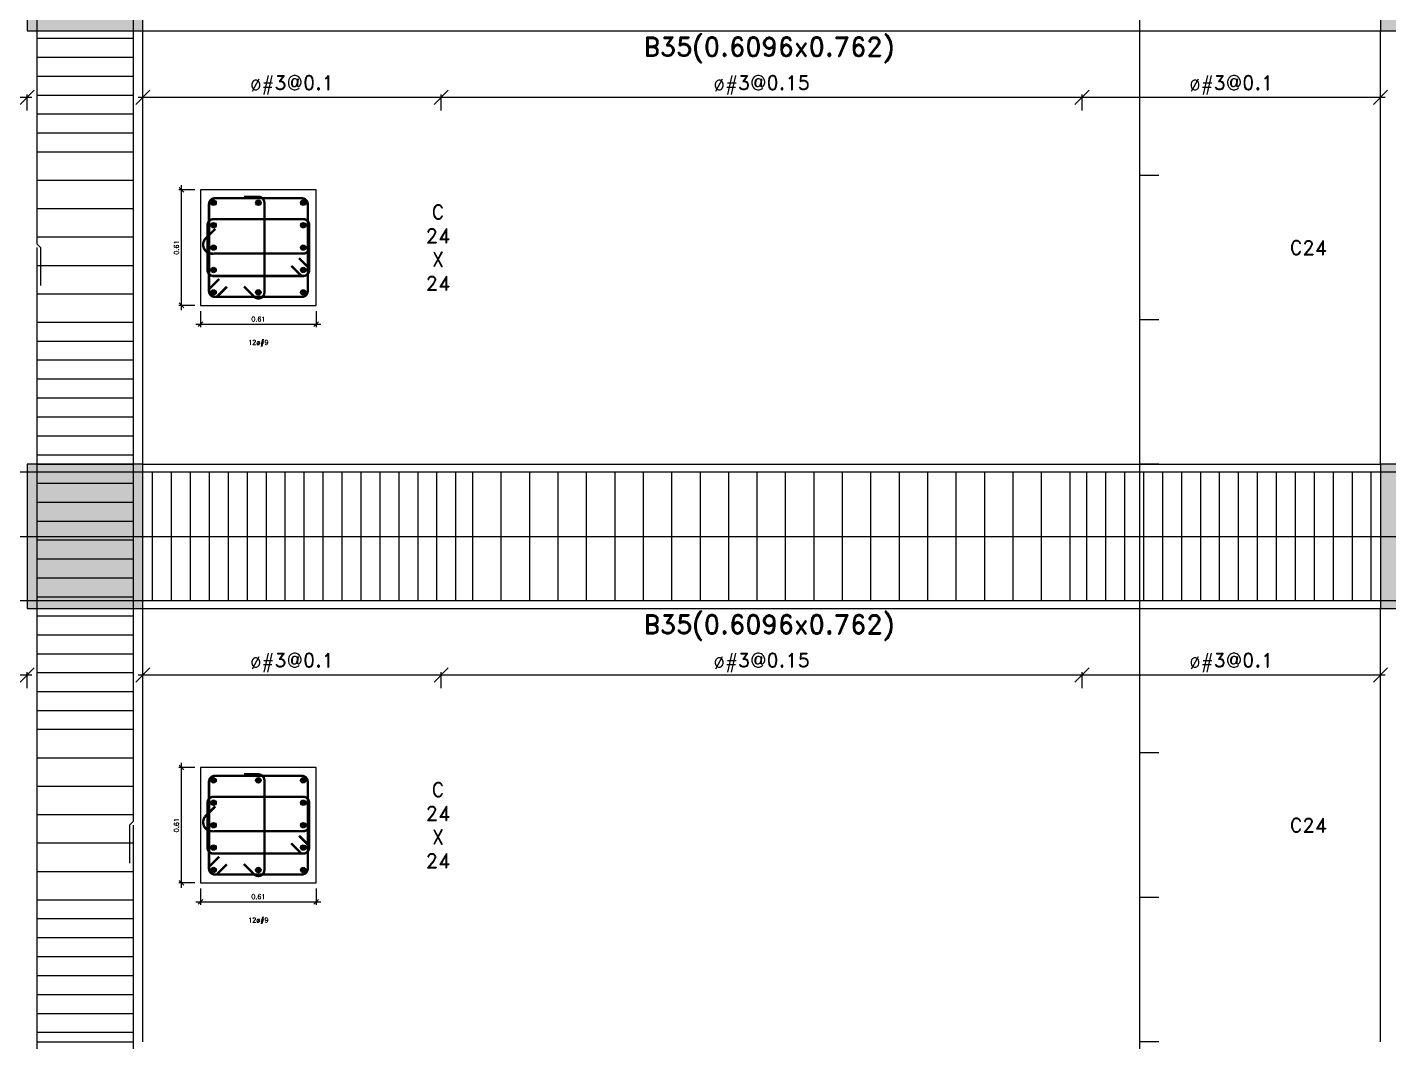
# Model space of a CAD drawing. Header units: inches. Extents: x 2674 to 28325, y -8016 to 21827.
# Drawn here: x 10751.5 to 11110.5, y -1369.4 to -1101.7 of the extents above; entities that cross this region are included whole.
import ezdxf

# ---------------------------------------------------------------- set-up
doc = ezdxf.new("R2010")
doc.units = ezdxf.units.IN
doc.header["$MEASUREMENT"] = 0
for name, color, linetype in [('Beam', 3, 'Continuous'), ('Beam elevation contour', 7, 'Continuous'), ('Beam rebar bot', 2, 'Continuous'), ('Beam rebar top', 2, 'Continuous'), ('Beam tie corner', 6, 'Continuous'), ('Beam tie mid', 4, 'Continuous'), ('Column elevation contorno', 7, 'Continuous'), ('Columns', 5, 'Continuous'), ('Dimensions', 7, 'Continuous'), ('Porticos', 7, 'Continuous'), ('Rebar long', 5, 'Continuous'), ('Rebar tie', 4, 'Continuous'), ('Texts', 7, 'Continuous')]:
    doc.layers.add(name, color=color, linetype=linetype)
doc.layers.add('Beam torsion rebar', color=7, linetype='Continuous', true_color=0xaf0000)
doc.styles.add('Letra', font='romand.shx')
doc.dimstyles.new('Dimension', dxfattribs={"dimscale": 0.083333, "dimtxt": 0.025, "dimasz": 0.025, "dimexe": 0.015, "dimexo": 0.03, "dimgap": 0.015, "dimtad": 1, "dimdec": 1, "dimzin": 0, "dimdsep": 46, "dimlunit": 4, "dimtxsty": 'Letra', "dimblk": 'OBLIQUE', "dimcen": 0.015, "dimdle": 0.025, "dimclrd": 256, "dimclre": 1, "dimclrt": 4, "dimadec": 0, "dimazin": 0, "dimtfac": 1, "dimtdec": 1, "dimtofl": 0, "dimtmove": 0, "dimatfit": 3, "dimfxl": 1, "dimtolj": 1, "dimtzin": 0, "dimarcsym": 0})

# ---------------------------------------------------------------- blocks, each defined once
blk = doc.blocks.new('_Oblique')
at = {"color": 0, "linetype": 'ByBlock', "lineweight": -2}
blk.add_line((-0.5, -0.5), (0.5, 0.5), dxfattribs=at)
blk = doc.blocks.new('*D635')
at = {"layer": 'Defpoints', "color": 0, "transparency": 16777216}
for p in [(11044.87, -1178.91), (11049.87, -1178.91), (11049.87, -1217.01)]:
    blk.add_point(p, dxfattribs=at)
at = {"layer": 'Dimensions', "color": 1, "linetype": 'ByBlock', "lineweight": -2, "transparency": 16777216}
for p, q in [((11049.87, -1178.91), (11044.87, -1178.91)), ((11049.87, -1217.01), (11044.87, -1217.01))]:
    blk.add_line(p, q, dxfattribs=at)
at = {"layer": 'Dimensions', "linetype": 'ByBlock', "lineweight": -2, "transparency": 16777216}
blk.add_line((11044.87, -1217.02), (11044.87, -1178.91), dxfattribs=at)
at = {"layer": 'Dimensions', "lineweight": -2, "transparency": 16777216, "xscale": 0.006249999999999999, "yscale": 0.006249999999999999, "zscale": 0.006249999999999999}
for p, rotation in [((11044.87, -1178.91), 90), ((11044.87, -1217.01), 270)]:
    blk.add_blockref('_Oblique', p, dxfattribs=dict(at, rotation=rotation))
at = {"layer": 'Dimensions', "color": 4, "transparency": 16777216, "insert": (11044.86, -1197.96), "char_height": 0.00625, "attachment_point": 5, "rotation": 90, "style": 'Letra'}
blk.add_mtext('\\A1;ø#3@0.1', dxfattribs=at)
blk = doc.blocks.new('*D636')
at = {"layer": 'Defpoints', "color": 0, "transparency": 16777216}
for p in [(11044.87, -1064.61), (11049.87, -1064.61), (11049.87, -1140.81)]:
    blk.add_point(p, dxfattribs=at)
at = {"layer": 'Dimensions', "color": 1, "linetype": 'ByBlock', "lineweight": -2, "transparency": 16777216}
for p, q in [((11049.87, -1064.61), (11044.87, -1064.61)), ((11049.87, -1140.81), (11044.87, -1140.81))]:
    blk.add_line(p, q, dxfattribs=at)
at = {"layer": 'Dimensions', "linetype": 'ByBlock', "lineweight": -2, "transparency": 16777216}
blk.add_line((11044.87, -1140.82), (11044.87, -1064.61), dxfattribs=at)
at = {"layer": 'Dimensions', "lineweight": -2, "transparency": 16777216, "xscale": 0.006249999999999999, "yscale": 0.006249999999999999, "zscale": 0.006249999999999999}
for p, rotation in [((11044.87, -1064.61), 90), ((11044.87, -1140.81), 270)]:
    blk.add_blockref('_Oblique', p, dxfattribs=dict(at, rotation=rotation))
at = {"layer": 'Dimensions', "color": 4, "transparency": 16777216, "insert": (11044.86, -1102.71), "char_height": 0.00625, "attachment_point": 5, "rotation": 90, "style": 'Letra'}
blk.add_mtext('\\A1;ø#3@0.1', dxfattribs=at)
blk = doc.blocks.new('*D637')
at = {"layer": 'Defpoints', "color": 0, "transparency": 16777216}
for p in [(11044.87, -1140.81), (11049.87, -1140.81), (11049.87, -1178.91)]:
    blk.add_point(p, dxfattribs=at)
at = {"layer": 'Dimensions', "color": 1, "linetype": 'ByBlock', "lineweight": -2, "transparency": 16777216}
for p, q in [((11049.87, -1140.81), (11044.87, -1140.81)), ((11049.87, -1178.91), (11044.87, -1178.91))]:
    blk.add_line(p, q, dxfattribs=at)
at = {"layer": 'Dimensions', "linetype": 'ByBlock', "lineweight": -2, "transparency": 16777216}
blk.add_line((11044.87, -1178.92), (11044.87, -1140.81), dxfattribs=at)
at = {"layer": 'Dimensions', "lineweight": -2, "transparency": 16777216, "xscale": 0.006249999999999999, "yscale": 0.006249999999999999, "zscale": 0.006249999999999999}
for p, rotation in [((11044.87, -1140.81), 90), ((11044.87, -1178.91), 270)]:
    blk.add_blockref('_Oblique', p, dxfattribs=dict(at, rotation=rotation))
at = {"layer": 'Dimensions', "color": 4, "transparency": 16777216, "insert": (11044.86, -1159.86), "char_height": 0.00625, "attachment_point": 5, "rotation": 90, "style": 'Letra'}
blk.add_mtext('\\A1;ø#3@0.15', dxfattribs=at)
blk = doc.blocks.new('*D638')
at = {"layer": 'Defpoints', "color": 0, "transparency": 16777216}
for p in [(11044.87, -1331.31), (11049.87, -1331.31), (11049.87, -1369.41)]:
    blk.add_point(p, dxfattribs=at)
at = {"layer": 'Dimensions', "color": 1, "linetype": 'ByBlock', "lineweight": -2, "transparency": 16777216}
for p, q in [((11049.87, -1331.31), (11044.87, -1331.31)), ((11049.87, -1369.41), (11044.87, -1369.41))]:
    blk.add_line(p, q, dxfattribs=at)
at = {"layer": 'Dimensions', "linetype": 'ByBlock', "lineweight": -2, "transparency": 16777216}
blk.add_line((11044.87, -1369.42), (11044.87, -1331.31), dxfattribs=at)
at = {"layer": 'Dimensions', "lineweight": -2, "transparency": 16777216, "xscale": 0.006249999999999999, "yscale": 0.006249999999999999, "zscale": 0.006249999999999999}
for p, rotation in [((11044.87, -1331.31), 90), ((11044.87, -1369.41), 270)]:
    blk.add_blockref('_Oblique', p, dxfattribs=dict(at, rotation=rotation))
at = {"layer": 'Dimensions', "color": 4, "transparency": 16777216, "insert": (11044.86, -1350.36), "char_height": 0.00625, "attachment_point": 5, "rotation": 90, "style": 'Letra'}
blk.add_mtext('\\A1;ø#3@0.1', dxfattribs=at)
blk = doc.blocks.new('*D639')
at = {"layer": 'Defpoints', "color": 0, "transparency": 16777216}
for p in [(11044.87, -1217.01), (11049.87, -1217.01), (11049.87, -1293.21)]:
    blk.add_point(p, dxfattribs=at)
at = {"layer": 'Dimensions', "color": 1, "linetype": 'ByBlock', "lineweight": -2, "transparency": 16777216}
for p, q in [((11049.87, -1217.01), (11044.87, -1217.01)), ((11049.87, -1293.21), (11044.87, -1293.21))]:
    blk.add_line(p, q, dxfattribs=at)
at = {"layer": 'Dimensions', "linetype": 'ByBlock', "lineweight": -2, "transparency": 16777216}
blk.add_line((11044.87, -1293.22), (11044.87, -1217.01), dxfattribs=at)
at = {"layer": 'Dimensions', "lineweight": -2, "transparency": 16777216, "xscale": 0.006249999999999999, "yscale": 0.006249999999999999, "zscale": 0.006249999999999999}
for p, rotation in [((11044.87, -1217.01), 90), ((11044.87, -1293.21), 270)]:
    blk.add_blockref('_Oblique', p, dxfattribs=dict(at, rotation=rotation))
at = {"layer": 'Dimensions', "color": 4, "transparency": 16777216, "insert": (11044.86, -1255.11), "char_height": 0.00625, "attachment_point": 5, "rotation": 90, "style": 'Letra'}
blk.add_mtext('\\A1;ø#3@0.1', dxfattribs=at)
blk = doc.blocks.new('*D640')
at = {"layer": 'Defpoints', "color": 0, "transparency": 16777216}
for p in [(11044.87, -1293.21), (11049.87, -1293.21), (11049.87, -1331.31)]:
    blk.add_point(p, dxfattribs=at)
at = {"layer": 'Dimensions', "color": 1, "linetype": 'ByBlock', "lineweight": -2, "transparency": 16777216}
for p, q in [((11049.87, -1293.21), (11044.87, -1293.21)), ((11049.87, -1331.31), (11044.87, -1331.31))]:
    blk.add_line(p, q, dxfattribs=at)
at = {"layer": 'Dimensions', "linetype": 'ByBlock', "lineweight": -2, "transparency": 16777216}
blk.add_line((11044.87, -1331.32), (11044.87, -1293.21), dxfattribs=at)
at = {"layer": 'Dimensions', "lineweight": -2, "transparency": 16777216, "xscale": 0.006249999999999999, "yscale": 0.006249999999999999, "zscale": 0.006249999999999999}
for p, rotation in [((11044.87, -1293.21), 90), ((11044.87, -1331.31), 270)]:
    blk.add_blockref('_Oblique', p, dxfattribs=dict(at, rotation=rotation))
at = {"layer": 'Dimensions', "color": 4, "transparency": 16777216, "insert": (11044.86, -1312.26), "char_height": 0.00625, "attachment_point": 5, "rotation": 90, "style": 'Letra'}
blk.add_mtext('\\A1;ø#3@0.15', dxfattribs=at)
blk = doc.blocks.new('*D642')
at = {"layer": 'Defpoints', "color": 0, "transparency": 16777216}
for p in [(11044.87, -1369.41), (11049.87, -1369.41), (11049.87, -1445.61)]:
    blk.add_point(p, dxfattribs=at)
at = {"layer": 'Dimensions', "color": 1, "linetype": 'ByBlock', "lineweight": -2, "transparency": 16777216}
for p, q in [((11049.87, -1369.41), (11044.87, -1369.41)), ((11049.87, -1445.61), (11044.87, -1445.61))]:
    blk.add_line(p, q, dxfattribs=at)
at = {"layer": 'Dimensions', "linetype": 'ByBlock', "lineweight": -2, "transparency": 16777216}
blk.add_line((11044.87, -1445.62), (11044.87, -1369.41), dxfattribs=at)
at = {"layer": 'Dimensions', "lineweight": -2, "transparency": 16777216, "xscale": 0.006249999999999999, "yscale": 0.006249999999999999, "zscale": 0.006249999999999999}
for p, rotation in [((11044.87, -1369.41), 90), ((11044.87, -1445.61), 270)]:
    blk.add_blockref('_Oblique', p, dxfattribs=dict(at, rotation=rotation))
at = {"layer": 'Dimensions', "color": 4, "transparency": 16777216, "insert": (11044.86, -1407.51), "char_height": 0.00625, "attachment_point": 5, "rotation": 90, "style": 'Letra'}
blk.add_mtext('\\A1;ø#3@0.1', dxfattribs=at)
blk = doc.blocks.new('*D28')
at = {"color": 1, "linetype": 'ByBlock', "lineweight": -2, "transparency": 16777216}
for p, q in [((-0.3348, 0.3048), (-0.4198, 0.3048)), ((-0.3348, -0.3048), (-0.4198, -0.3048))]:
    blk.add_line(p, q, dxfattribs=at)
at = {"linetype": 'ByBlock', "lineweight": -2, "transparency": 16777216}
blk.add_line((-0.4048, -0.3298), (-0.4048, 0.3298), dxfattribs=at)
at = {"layer": 'Defpoints', "transparency": 16777216}
for p in [(-0.4048, 0.3048), (-0.3048, 0.3048), (-0.3048, -0.3048)]:
    blk.add_point(p, dxfattribs=at)
at = {"lineweight": -2, "transparency": 16777216, "xscale": 0.025, "yscale": 0.025, "zscale": 0.025}
for p, rotation in [((-0.4048, 0.3048), 90), ((-0.4048, -0.3048), 270)]:
    blk.add_blockref('_Oblique', p, dxfattribs=dict(at, rotation=rotation))
at = {"color": 4, "transparency": 16777216, "insert": (-0.4198, 0), "char_height": 0.025, "attachment_point": 8, "rotation": 90, "style": 'Letra'}
blk.add_mtext('0.61', dxfattribs=at)
blk = doc.blocks.new('*D29')
at = {"color": 1, "linetype": 'ByBlock', "lineweight": -2, "transparency": 16777216}
for p, q in [((-0.3048, -0.3348), (-0.3048, -0.4198)), ((0.3048, -0.3348), (0.3048, -0.4198))]:
    blk.add_line(p, q, dxfattribs=at)
at = {"linetype": 'ByBlock', "lineweight": -2, "transparency": 16777216}
blk.add_line((-0.3298, -0.4048), (0.3298, -0.4048), dxfattribs=at)
at = {"layer": 'Defpoints', "transparency": 16777216}
for p in [(-0.3048, -0.3048), (0.3048, -0.3048), (0.3048, -0.4048)]:
    blk.add_point(p, dxfattribs=at)
at = {"lineweight": -2, "transparency": 16777216, "xscale": 0.025, "yscale": 0.025, "zscale": 0.025, "rotation": 180}
blk.add_blockref('_Oblique', (-0.3048, -0.4048), dxfattribs=at)
at = {"lineweight": -2, "transparency": 16777216, "xscale": 0.025, "yscale": 0.025, "zscale": 0.025}
blk.add_blockref('_Oblique', (0.3048, -0.4048), dxfattribs=at)
at = {"color": 4, "transparency": 16777216, "insert": (0, -0.3898), "char_height": 0.025, "attachment_point": 8, "style": 'Letra'}
blk.add_mtext('0.61', dxfattribs=at)
blk = doc.blocks.new('#9')
blk.add_hatch(color=256).paths.add_polyline_path([(0.0143, 0, 1), (-0.0143, 0, 1)])
at = {"color": 0}
blk.add_circle((0, 0), 0.0143, dxfattribs=at)
blk = doc.blocks.new('*D116')
at = {"linetype": 'ByBlock', "lineweight": -2, "transparency": 16777216}
blk.add_line((715.6367, 22.6624), (717.2606, 22.6624), dxfattribs=at)
at = {"color": 1, "linetype": 'ByBlock', "lineweight": -2, "transparency": 16777216}
for p, q in [((715.6617, 22.5924), (715.6617, 22.6774)), ((717.2356, 22.5924), (717.2356, 22.6774))]:
    blk.add_line(p, q, dxfattribs=at)
at = {"layer": 'Defpoints', "transparency": 16777216}
for p in [(717.2356, 22.6624), (715.6617, 22.5624), (717.2356, 22.5624)]:
    blk.add_point(p, dxfattribs=at)
at = {"lineweight": -2, "transparency": 16777216, "xscale": 0.075, "yscale": 0.075, "zscale": 0.075, "rotation": 180}
blk.add_blockref('_Oblique', (715.6617, 22.6624), dxfattribs=at)
at = {"lineweight": -2, "transparency": 16777216, "xscale": 0.075, "yscale": 0.075, "zscale": 0.075}
blk.add_blockref('_Oblique', (717.2356, 22.6624), dxfattribs=at)
at = {"color": 4, "transparency": 16777216, "insert": (716.44865, 22.6774), "char_height": 0.075, "attachment_point": 8, "style": 'Letra'}
blk.add_mtext('ø#3@0.1', dxfattribs=at)
blk = doc.blocks.new('FB 24 X 30')
blk.add_hatch(color=256).paths.add_polyline_path([(0.3048, 0.381), (-0.3048, 0.381), (-0.3048, -0.381), (0.3048, -0.381)])
at = {"color": 0}
blk.add_lwpolyline([(0.3048, 0.381), (-0.3048, 0.381), (-0.3048, -0.381), (0.3048, -0.381)], close=True, dxfattribs=at)
blk = doc.blocks.new('*D118')
at = {"linetype": 'ByBlock', "lineweight": -2, "transparency": 16777216}
blk.add_line((717.8202, 22.6624), (719.4442, 22.6624), dxfattribs=at)
at = {"color": 1, "linetype": 'ByBlock', "lineweight": -2, "transparency": 16777216}
for p, q in [((717.8452, 22.5924), (717.8452, 22.6774)), ((719.4192, 22.5924), (719.4192, 22.6774))]:
    blk.add_line(p, q, dxfattribs=at)
at = {"layer": 'Defpoints', "transparency": 16777216}
for p in [(719.4192, 22.6624), (717.8452, 22.5624), (719.4192, 22.5624)]:
    blk.add_point(p, dxfattribs=at)
at = {"lineweight": -2, "transparency": 16777216, "xscale": 0.075, "yscale": 0.075, "zscale": 0.075, "rotation": 180}
blk.add_blockref('_Oblique', (717.8452, 22.6624), dxfattribs=at)
at = {"lineweight": -2, "transparency": 16777216, "xscale": 0.075, "yscale": 0.075, "zscale": 0.075}
blk.add_blockref('_Oblique', (719.4192, 22.6624), dxfattribs=at)
at = {"color": 4, "transparency": 16777216, "insert": (718.6322, 22.6774), "char_height": 0.075, "attachment_point": 8, "style": 'Letra'}
blk.add_mtext('ø#3@0.1', dxfattribs=at)
blk = doc.blocks.new('*D119')
at = {"linetype": 'ByBlock', "lineweight": -2, "transparency": 16777216}
blk.add_line((722.7742, 22.6624), (724.3981, 22.6624), dxfattribs=at)
at = {"color": 1, "linetype": 'ByBlock', "lineweight": -2, "transparency": 16777216}
for p, q in [((722.7992, 22.5924), (722.7992, 22.6774)), ((724.3731, 22.5924), (724.3731, 22.6774))]:
    blk.add_line(p, q, dxfattribs=at)
at = {"layer": 'Defpoints', "transparency": 16777216}
for p in [(724.3731, 22.6624), (722.7992, 22.5624), (724.3731, 22.5624)]:
    blk.add_point(p, dxfattribs=at)
at = {"lineweight": -2, "transparency": 16777216, "xscale": 0.075, "yscale": 0.075, "zscale": 0.075, "rotation": 180}
blk.add_blockref('_Oblique', (722.7992, 22.6624), dxfattribs=at)
at = {"lineweight": -2, "transparency": 16777216, "xscale": 0.075, "yscale": 0.075, "zscale": 0.075}
blk.add_blockref('_Oblique', (724.3731, 22.6624), dxfattribs=at)
at = {"color": 4, "transparency": 16777216, "insert": (723.58615, 22.6774), "char_height": 0.075, "attachment_point": 8, "style": 'Letra'}
blk.add_mtext('ø#3@0.1', dxfattribs=at)
blk = doc.blocks.new('*D120')
at = {"linetype": 'ByBlock', "lineweight": -2, "transparency": 16777216}
blk.add_line((719.3942, 22.6624), (722.8242, 22.6624), dxfattribs=at)
at = {"color": 1, "linetype": 'ByBlock', "lineweight": -2, "transparency": 16777216}
for p, q in [((719.4192, 22.5924), (719.4192, 22.6774)), ((722.7992, 22.5924), (722.7992, 22.6774))]:
    blk.add_line(p, q, dxfattribs=at)
at = {"layer": 'Defpoints', "transparency": 16777216}
for p in [(722.7992, 22.6624), (719.4192, 22.5624), (722.7992, 22.5624)]:
    blk.add_point(p, dxfattribs=at)
at = {"lineweight": -2, "transparency": 16777216, "xscale": 0.075, "yscale": 0.075, "zscale": 0.075, "rotation": 180}
blk.add_blockref('_Oblique', (719.4192, 22.6624), dxfattribs=at)
at = {"lineweight": -2, "transparency": 16777216, "xscale": 0.075, "yscale": 0.075, "zscale": 0.075}
blk.add_blockref('_Oblique', (722.7992, 22.6624), dxfattribs=at)
at = {"color": 4, "transparency": 16777216, "insert": (721.1092, 22.6774), "char_height": 0.075, "attachment_point": 8, "style": 'Letra'}
blk.add_mtext('ø#3@0.15', dxfattribs=at)
blk = doc.blocks.new('FB 30 X 30')
blk.add_hatch(color=256).paths.add_polyline_path([(0.381, 0.381), (-0.381, 0.381), (-0.381, -0.381), (0.381, -0.381)])
at = {"color": 0}
blk.add_lwpolyline([(0.381, 0.381), (-0.381, 0.381), (-0.381, -0.381), (0.381, -0.381)], close=True, dxfattribs=at)
blk = doc.blocks.new('*D135')
at = {"linetype": 'ByBlock', "lineweight": -2, "transparency": 16777216}
blk.add_line((715.6367, 19.6144), (717.2606, 19.6144), dxfattribs=at)
at = {"color": 1, "linetype": 'ByBlock', "lineweight": -2, "transparency": 16777216}
for p, q in [((715.6617, 19.5444), (715.6617, 19.6294)), ((717.2356, 19.5444), (717.2356, 19.6294))]:
    blk.add_line(p, q, dxfattribs=at)
at = {"layer": 'Defpoints', "transparency": 16777216}
for p in [(717.2356, 19.6144), (715.6617, 19.5144), (717.2356, 19.5144)]:
    blk.add_point(p, dxfattribs=at)
at = {"lineweight": -2, "transparency": 16777216, "xscale": 0.075, "yscale": 0.075, "zscale": 0.075, "rotation": 180}
blk.add_blockref('_Oblique', (715.6617, 19.6144), dxfattribs=at)
at = {"lineweight": -2, "transparency": 16777216, "xscale": 0.075, "yscale": 0.075, "zscale": 0.075}
blk.add_blockref('_Oblique', (717.2356, 19.6144), dxfattribs=at)
at = {"color": 4, "transparency": 16777216, "insert": (716.44865, 19.6294), "char_height": 0.075, "attachment_point": 8, "style": 'Letra'}
blk.add_mtext('ø#3@0.1', dxfattribs=at)
blk = doc.blocks.new('*D137')
at = {"linetype": 'ByBlock', "lineweight": -2, "transparency": 16777216}
blk.add_line((717.8202, 19.6144), (719.4442, 19.6144), dxfattribs=at)
at = {"color": 1, "linetype": 'ByBlock', "lineweight": -2, "transparency": 16777216}
for p, q in [((717.8452, 19.5444), (717.8452, 19.6294)), ((719.4192, 19.5444), (719.4192, 19.6294))]:
    blk.add_line(p, q, dxfattribs=at)
at = {"layer": 'Defpoints', "transparency": 16777216}
for p in [(719.4192, 19.6144), (717.8452, 19.5144), (719.4192, 19.5144)]:
    blk.add_point(p, dxfattribs=at)
at = {"lineweight": -2, "transparency": 16777216, "xscale": 0.075, "yscale": 0.075, "zscale": 0.075, "rotation": 180}
blk.add_blockref('_Oblique', (717.8452, 19.6144), dxfattribs=at)
at = {"lineweight": -2, "transparency": 16777216, "xscale": 0.075, "yscale": 0.075, "zscale": 0.075}
blk.add_blockref('_Oblique', (719.4192, 19.6144), dxfattribs=at)
at = {"color": 4, "transparency": 16777216, "insert": (718.6322, 19.6294), "char_height": 0.075, "attachment_point": 8, "style": 'Letra'}
blk.add_mtext('ø#3@0.1', dxfattribs=at)
blk = doc.blocks.new('*D138')
at = {"linetype": 'ByBlock', "lineweight": -2, "transparency": 16777216}
blk.add_line((722.7742, 19.6144), (724.3981, 19.6144), dxfattribs=at)
at = {"color": 1, "linetype": 'ByBlock', "lineweight": -2, "transparency": 16777216}
for p, q in [((722.7992, 19.5444), (722.7992, 19.6294)), ((724.3731, 19.5444), (724.3731, 19.6294))]:
    blk.add_line(p, q, dxfattribs=at)
at = {"layer": 'Defpoints', "transparency": 16777216}
for p in [(724.3731, 19.6144), (722.7992, 19.5144), (724.3731, 19.5144)]:
    blk.add_point(p, dxfattribs=at)
at = {"lineweight": -2, "transparency": 16777216, "xscale": 0.075, "yscale": 0.075, "zscale": 0.075, "rotation": 180}
blk.add_blockref('_Oblique', (722.7992, 19.6144), dxfattribs=at)
at = {"lineweight": -2, "transparency": 16777216, "xscale": 0.075, "yscale": 0.075, "zscale": 0.075}
blk.add_blockref('_Oblique', (724.3731, 19.6144), dxfattribs=at)
at = {"color": 4, "transparency": 16777216, "insert": (723.58615, 19.6294), "char_height": 0.075, "attachment_point": 8, "style": 'Letra'}
blk.add_mtext('ø#3@0.1', dxfattribs=at)
blk = doc.blocks.new('*D139')
at = {"linetype": 'ByBlock', "lineweight": -2, "transparency": 16777216}
blk.add_line((719.3942, 19.6144), (722.8242, 19.6144), dxfattribs=at)
at = {"color": 1, "linetype": 'ByBlock', "lineweight": -2, "transparency": 16777216}
for p, q in [((719.4192, 19.5444), (719.4192, 19.6294)), ((722.7992, 19.5444), (722.7992, 19.6294))]:
    blk.add_line(p, q, dxfattribs=at)
at = {"layer": 'Defpoints', "transparency": 16777216}
for p in [(722.7992, 19.6144), (719.4192, 19.5144), (722.7992, 19.5144)]:
    blk.add_point(p, dxfattribs=at)
at = {"lineweight": -2, "transparency": 16777216, "xscale": 0.075, "yscale": 0.075, "zscale": 0.075, "rotation": 180}
blk.add_blockref('_Oblique', (719.4192, 19.6144), dxfattribs=at)
at = {"lineweight": -2, "transparency": 16777216, "xscale": 0.075, "yscale": 0.075, "zscale": 0.075}
blk.add_blockref('_Oblique', (722.7992, 19.6144), dxfattribs=at)
at = {"color": 4, "transparency": 16777216, "insert": (721.1092, 19.6294), "char_height": 0.075, "attachment_point": 8, "style": 'Letra'}
blk.add_mtext('ø#3@0.15', dxfattribs=at)
blk = doc.blocks.new('C 24 X 24')
at = {"layer": 'Columns'}
blk.add_lwpolyline([(-0.3048, -0.3048), (0.3048, -0.3048), (0.3048, 0.3048), (-0.3048, 0.3048)], close=True, dxfattribs=at)
at = {"layer": 'Rebar tie'}
for points in [[(-0.2065, -0.1657, 0.0127, 0.0127, 0), (-0.2604, -0.2196, 0.0127, 0.0127, 0), (-0.2604, -0.2286, 0.0127, 0.0127, 0.414214), (-0.2286, -0.2604, 0.0127, 0.0127, 0), (0.2286, -0.2604, 0.0127, 0.0127, 0.414214), (0.2604, -0.2286, 0.0127, 0.0127, 0), (0.2604, 0.2286, 0.0127, 0.0127, 0.414214), (0.2286, 0.2604, 0.0127, 0.0127, 0), (-0.2286, 0.2604, 0.0127, 0.0127, 0.414214), (-0.2604, 0.2286, 0.0127, 0.0127, 0), (-0.2604, -0.2286, 0.0127, 0.0127, 0.414214), (-0.2286, -0.2604, 0.0127, 0.0127, 0), (-0.2196, -0.2604, 0.0127, 0.0127, 0), (-0.1657, -0.2065, 0.0127, 0.0127, 0)], [(-0.0763, -0.205, 0.0127, 0.0127, 0), (-0.0225, -0.2589, 0.0127, 0.0127, 0.668179), (0.0318, -0.2364, 0.0127, 0.0127, 0), (0.0318, 0.2364, 0.0127, 0.0127, 0.414214), (0, 0.2682, 0.0127, 0.0127, 0), (-0.0762, 0.2682, 0.0127, 0.0127, 0)], [(0.2143, -0.0554, 0.0127, 0.0127, 0), (0.2682, -0.1092, 0.0127, 0.0127, 0), (0.2682, -0.1182, 0.0127, 0.0127, -0.414214), (0.2364, -0.15, 0.0127, 0.0127, 0), (-0.2364, -0.15, 0.0127, 0.0127, -0.414214), (-0.2682, -0.1182, 0.0127, 0.0127, 0), (-0.2682, 0.1182, 0.0127, 0.0127, -0.414214), (-0.2364, 0.15, 0.0127, 0.0127, 0), (0.2364, 0.15, 0.0127, 0.0127, -0.414214), (0.2682, 0.1182, 0.0127, 0.0127, 0), (0.2682, -0.1182, 0.0127, 0.0127, -0.414214), (0.2364, -0.15, 0.0127, 0.0127, 0), (0.2275, -0.15, 0.0127, 0.0127, 0), (0.1736, -0.0961, 0.0127, 0.0127, 0)], [(-0.2275, 0.0988, 0.0127, 0.0127, 0), (-0.2813, 0.0449, 0.0127, 0.0127, 0.668179), (-0.2364, -0.0318, 0.0127, 0.0127, 0), (0.2364, -0.0318, 0.0127, 0.0127, 0.414214), (0.2682, 0, 0.0127, 0.0127, 0), (0.2682, 0.0762, 0.0127, 0.0127, 0)]]:
    blk.add_lwpolyline(points, format="xyseb", dxfattribs=at)
at = {"layer": 'Rebar long', "color": 0}
for p in [(-0.2364, 0.2364), (0, 0.2364), (0.2364, 0.2364), (-0.2364, 0.1182), (0.2364, 0.1182), (-0.2364, 0), (0.2364, 0), (-0.2364, -0.1182), (0.2364, -0.1182), (-0.2364, -0.2364), (0, -0.2364), (0.2364, -0.2364)]:
    blk.add_blockref('#9', p, dxfattribs=at)
at = {"layer": 'Texts', "insert": (0, -0.5048), "char_height": 0.025, "width": 0.056717, "attachment_point": 5, "style": 'Letra'}
blk.add_mtext('12ø#9', dxfattribs=at)
at = {"layer": 'Dimensions'}
for p2, distance, picture, middle in [((-0.3048, 0.3048), 0.1, '*D28', (-0.4048, 0)), ((0.3048, -0.3048), -0.1, '*D29', (0, -0.4048))]:
    dim = blk.add_aligned_dim(p1=(-0.3048, -0.3048), p2=p2, distance=distance, dimstyle='Dimension', override={"dimtxt": 0.025, "dimasz": 0.025, "dimpost": '<>'}, dxfattribs=at)
    dim.commit()
    dim.dimension.update_dxf_attribs({"geometry": picture, "text_midpoint": middle})
blk = doc.blocks.new('B33-B34-B35-B36-Story7')
at = {"layer": 'Beam elevation contour'}
blk.add_lwpolyline([(717.8452, 23.0124), (724.3731, 23.0124)], dxfattribs=at)
at = {"layer": 'Beam', "color": 0}
for name, p in [('FB 24 X 30', (717.5404, 23.3934)), ('FB 30 X 30', (724.7541, 23.3934))]:
    blk.add_blockref(name, p, dxfattribs=at)
at = {"layer": 'Texts', "insert": (721.1472, 22.9124), "char_height": 0.1, "width": 0.056717, "attachment_point": 5, "style": 'Letra'}
blk.add_mtext('B35(0.6096x0.762)', dxfattribs=at)
at = {"layer": 'Dimensions'}
for p1, p2, text, picture, middle in [((715.6617, 22.5624), (717.2356, 22.5624), 'ø#3@0.1', '*D116', (716.4487, 22.6624)), ((717.8452, 22.5624), (719.4192, 22.5624), 'ø#3@0.1', '*D118', (718.6322, 22.6624)), ((719.4192, 22.5624), (722.7992, 22.5624), 'ø#3@0.15', '*D120', (721.1092, 22.6624)), ((722.7992, 22.5624), (724.3731, 22.5624), 'ø#3@0.1', '*D119', (723.5861, 22.6624))]:
    dim = blk.add_aligned_dim(p1=p1, p2=p2, distance=0.1, text=text, dimstyle='Dimension', override={"dimtxt": 0.075, "dimasz": 0.075, "dimpost": '<>'}, dxfattribs=at)
    dim.commit()
    dim.dimension.update_dxf_attribs({"geometry": picture, "text_midpoint": middle})
blk = doc.blocks.new('B33-B34-B35-B36-Story6')
at = {"layer": 'Beam elevation contour'}
for points in [[(717.8452, 20.7264), (724.3731, 20.7264)], [(717.8452, 19.9644), (724.3731, 19.9644)]]:
    blk.add_lwpolyline(points, dxfattribs=at)
at = {"layer": 'Beam rebar bot'}
blk.add_lwpolyline([(732.8728, 20.3044), (732.8728, 20.0044), (702.188, 20.0044), (702.188, 20.3044)], dxfattribs=at)
at = {"layer": 'Beam rebar top'}
blk.add_lwpolyline([(702.208, 20.3864), (702.208, 20.6864), (732.8928, 20.6864), (732.8928, 20.3864)], dxfattribs=at)
at = {"layer": 'Beam tie corner'}
for points in [[(717.8952, 20.6864), (717.8952, 20.0044)], [(717.9952, 20.6864), (717.9952, 20.0044)], [(718.0952, 20.6864), (718.0952, 20.0044)], [(718.1952, 20.6864), (718.1952, 20.0044)], [(718.2952, 20.6864), (718.2952, 20.0044)], [(718.3952, 20.6864), (718.3952, 20.0044)], [(718.4952, 20.6864), (718.4952, 20.0044)], [(718.5952, 20.6864), (718.5952, 20.0044)], [(718.6952, 20.6864), (718.6952, 20.0044)], [(718.7952, 20.6864), (718.7952, 20.0044)], [(718.8952, 20.6864), (718.8952, 20.0044)], [(718.9952, 20.6864), (718.9952, 20.0044)], [(719.0952, 20.6864), (719.0952, 20.0044)], [(719.1952, 20.6864), (719.1952, 20.0044)], [(719.2952, 20.6864), (719.2952, 20.0044)], [(719.3952, 20.6864), (719.3952, 20.0044)], [(722.8231, 20.6864), (722.8231, 20.0044)], [(722.9231, 20.6864), (722.9231, 20.0044)], [(723.0231, 20.6864), (723.0231, 20.0044)], [(723.1231, 20.6864), (723.1231, 20.0044)], [(723.2231, 20.6864), (723.2231, 20.0044)], [(723.3231, 20.6864), (723.3231, 20.0044)], [(723.4231, 20.6864), (723.4231, 20.0044)], [(723.5231, 20.6864), (723.5231, 20.0044)], [(723.6231, 20.6864), (723.6231, 20.0044)], [(723.7231, 20.6864), (723.7231, 20.0044)], [(723.8231, 20.6864), (723.8231, 20.0044)], [(723.9231, 20.6864), (723.9231, 20.0044)], [(724.0231, 20.6864), (724.0231, 20.0044)], [(724.1231, 20.6864), (724.1231, 20.0044)], [(724.2231, 20.6864), (724.2231, 20.0044)], [(724.3231, 20.6864), (724.3231, 20.0044)]]:
    blk.add_lwpolyline(points, dxfattribs=at)
at = {"layer": 'Beam tie mid'}
for points in [[(719.4952, 20.6864), (719.4952, 20.0044)], [(719.5842, 20.6864), (719.5842, 20.0044)], [(719.7342, 20.6864), (719.7342, 20.0044)], [(719.8842, 20.6864), (719.8842, 20.0044)], [(720.0342, 20.6864), (720.0342, 20.0044)], [(720.1842, 20.6864), (720.1842, 20.0044)], [(720.3342, 20.6864), (720.3342, 20.0044)], [(720.4842, 20.6864), (720.4842, 20.0044)], [(720.6342, 20.6864), (720.6342, 20.0044)], [(720.7842, 20.6864), (720.7842, 20.0044)], [(720.9342, 20.6864), (720.9342, 20.0044)], [(721.0842, 20.6864), (721.0842, 20.0044)], [(721.2342, 20.6864), (721.2342, 20.0044)], [(721.3842, 20.6864), (721.3842, 20.0044)], [(721.5342, 20.6864), (721.5342, 20.0044)], [(721.6842, 20.6864), (721.6842, 20.0044)], [(721.8342, 20.6864), (721.8342, 20.0044)], [(721.9842, 20.6864), (721.9842, 20.0044)], [(722.1342, 20.6864), (722.1342, 20.0044)], [(722.2842, 20.6864), (722.2842, 20.0044)], [(722.4342, 20.6864), (722.4342, 20.0044)], [(722.5842, 20.6864), (722.5842, 20.0044)], [(722.7342, 20.6864), (722.7342, 20.0044)]]:
    blk.add_lwpolyline(points, dxfattribs=at)
at = {"layer": 'Beam torsion rebar'}
blk.add_lwpolyline([(702.188, 20.3454), (732.8928, 20.3454)], dxfattribs=at)
at = {"layer": 'Beam', "color": 0}
for name, p in [('FB 24 X 30', (717.5404, 20.3454)), ('FB 30 X 30', (724.7541, 20.3454))]:
    blk.add_blockref(name, p, dxfattribs=at)
at = {"layer": 'Texts', "insert": (721.1472, 19.8644), "char_height": 0.1, "width": 0.056717, "attachment_point": 5, "style": 'Letra'}
blk.add_mtext('B35(0.6096x0.762)', dxfattribs=at)
at = {"layer": 'Dimensions'}
for p1, p2, text, picture, middle in [((715.6617, 19.5144), (717.2356, 19.5144), 'ø#3@0.1', '*D135', (716.4487, 19.6144)), ((717.8452, 19.5144), (719.4192, 19.5144), 'ø#3@0.1', '*D137', (718.6322, 19.6144)), ((719.4192, 19.5144), (722.7992, 19.5144), 'ø#3@0.15', '*D139', (721.1092, 19.6144)), ((722.7992, 19.5144), (724.3731, 19.5144), 'ø#3@0.1', '*D138', (723.5861, 19.6144))]:
    dim = blk.add_aligned_dim(p1=p1, p2=p2, distance=0.1, text=text, dimstyle='Dimension', override={"dimtxt": 0.075, "dimasz": 0.075, "dimpost": '<>'}, dxfattribs=at)
    dim.commit()
    dim.dimension.update_dxf_attribs({"geometry": picture, "text_midpoint": middle})

msp = doc.modelspace()

# ---------------------------------------------------------------- linework, layer by layer
at = {"layer": 'Beam rebar bot'}
for points in [[(10753.95, -855.06), (10753.95, -1158.86)], [(10779.43, -1007.46), (10779.43, -1311.26)], [(10754.95, -1159.86), (10753.95, -1158.86)], [(10753.95, -1159.86), (10753.95, -1463.66)], [(10754.95, -1159.86), (10754.95, -1169.86)], [(10778.43, -1312.26), (10779.43, -1311.26)], [(10778.43, -1312.26), (10778.43, -1322.26)], [(10779.43, -1312.26), (10779.43, -1616.06)]]:
    msp.add_lwpolyline(points, dxfattribs=at)
at = {"layer": 'Beam tie corner'}
for points in [[(10753.95, -1104.61), (10779.43, -1104.61)], [(10753.95, -1109.61), (10779.43, -1109.61)], [(10753.95, -1114.61), (10779.43, -1114.61)], [(10753.95, -1119.61), (10779.43, -1119.61)], [(10753.95, -1124.61), (10779.43, -1124.61)], [(10753.95, -1129.61), (10779.43, -1129.61)], [(10753.95, -1189.51), (10779.43, -1189.51)], [(10753.95, -1194.51), (10779.43, -1194.51)], [(10753.95, -1199.51), (10779.43, -1199.51)], [(10753.95, -1204.51), (10779.43, -1204.51)], [(10753.95, -1209.51), (10779.43, -1209.51)], [(10753.95, -1214.51), (10779.43, -1214.51)], [(10753.95, -1217.01), (10779.43, -1217.01)], [(10753.95, -1222.01), (10779.43, -1222.01)], [(10753.95, -1227.01), (10779.43, -1227.01)], [(10753.95, -1232.01), (10779.43, -1232.01)], [(10753.95, -1237.01), (10779.43, -1237.01)], [(10753.95, -1242.01), (10779.43, -1242.01)], [(10753.95, -1247.01), (10779.43, -1247.01)], [(10753.95, -1252.01), (10779.43, -1252.01)], [(10753.95, -1257.01), (10779.43, -1257.01)], [(10753.95, -1262.01), (10779.43, -1262.01)], [(10753.95, -1267.01), (10779.43, -1267.01)], [(10753.95, -1272.01), (10779.43, -1272.01)], [(10753.95, -1277.01), (10779.43, -1277.01)], [(10753.95, -1282.01), (10779.43, -1282.01)], [(10753.95, -1341.91), (10779.43, -1341.91)], [(10753.95, -1346.91), (10779.43, -1346.91)], [(10753.95, -1351.91), (10779.43, -1351.91)], [(10753.95, -1356.91), (10779.43, -1356.91)], [(10753.95, -1361.91), (10779.43, -1361.91)], [(10753.95, -1366.91), (10779.43, -1366.91)], [(10753.95, -1369.41), (10779.43, -1369.41)]]:
    msp.add_lwpolyline(points, dxfattribs=at)
at = {"layer": 'Beam tie mid'}
for points in [[(10753.95, -1134.56), (10779.43, -1134.56)], [(10753.95, -1142.06), (10779.43, -1142.06)], [(10753.95, -1149.56), (10779.43, -1149.56)], [(10753.95, -1157.06), (10779.43, -1157.06)], [(10753.95, -1164.56), (10779.43, -1164.56)], [(10753.95, -1172.06), (10779.43, -1172.06)], [(10753.95, -1179.56), (10779.43, -1179.56)], [(10753.95, -1184.51), (10779.43, -1184.51)], [(10753.95, -1286.96), (10779.43, -1286.96)], [(10753.95, -1294.46), (10779.43, -1294.46)], [(10753.95, -1301.96), (10779.43, -1301.96)], [(10753.95, -1309.46), (10779.43, -1309.46)], [(10753.95, -1316.96), (10779.43, -1316.96)], [(10753.95, -1324.46), (10779.43, -1324.46)], [(10753.95, -1331.96), (10779.43, -1331.96)], [(10753.95, -1336.91), (10779.43, -1336.91)]]:
    msp.add_lwpolyline(points, dxfattribs=at)
at = {"layer": 'Column elevation contorno'}
for points in [[(10781.93, -1217.01), (10781.93, -1102.71)], [(11108.33, -1217.01), (11108.33, -1102.71)], [(10781.93, -1369.41), (10781.93, -1255.11)], [(11108.33, -1369.41), (11108.33, -1255.11)]]:
    msp.add_lwpolyline(points, dxfattribs=at)

# ---------------------------------------------------------------- block references
at = {"layer": 'Dimensions', "color": 0, "xscale": 49.99999999999999, "yscale": 49.99999999999999, "zscale": 49.99999999999999}
for p in [(10812.41, -1159.86), (10812.41, -1312.26)]:
    msp.add_blockref('C 24 X 24', p, dxfattribs=at)
at = {"layer": 'Porticos', "color": 0, "xscale": 49.99999999999999, "yscale": 49.99999999999999, "zscale": 49.99999999999999}
for name in ['B33-B34-B35-B36-Story7', 'B33-B34-B35-B36-Story6']:
    msp.add_blockref(name, (-25110.33, -2253.33), dxfattribs=at)

# ---------------------------------------------------------------- texts
at = {"layer": 'Texts', "char_height": 3.75, "width": 2.8358, "attachment_point": 5, "style": 'Letra'}
for s, insert in [('C 24 X 24', (10859.77, -1159.86)), ('C24', (11089.28, -1159.86)), ('C 24 X 24', (10859.77, -1312.26)), ('C24', (11089.28, -1312.26))]:
    msp.add_mtext(s, dxfattribs=dict(at, insert=insert))

# ---------------------------------------------------------------- dimensions: what is measured, and where the dimension line sits
at = {"layer": 'Dimensions'}
for p1, p2, text, picture, middle in [((11049.87, -1140.81), (11049.87, -1064.61), 'ø#3@0.1', '*D636', (11044.86, -1102.71)), ((11049.87, -1178.91), (11049.87, -1140.81), 'ø#3@0.15', '*D637', (11044.86, -1159.86)), ((11049.87, -1217.01), (11049.87, -1178.91), 'ø#3@0.1', '*D635', (11044.86, -1197.96)), ((11049.87, -1293.21), (11049.87, -1217.01), 'ø#3@0.1', '*D639', (11044.86, -1255.11)), ((11049.87, -1331.31), (11049.87, -1293.21), 'ø#3@0.15', '*D640', (11044.86, -1312.26)), ((11049.87, -1369.41), (11049.87, -1331.31), 'ø#3@0.1', '*D638', (11044.86, -1350.36)), ((11049.87, -1445.61), (11049.87, -1369.41), 'ø#3@0.1', '*D642', (11044.86, -1407.51))]:
    dim = msp.add_aligned_dim(p1=p1, p2=p2, distance=5, text=text, dimstyle='Dimension', override={"dimscale": 0.083333, "dimtxt": 0.075, "dimasz": 0.075, "dimpost": '<>'}, dxfattribs=at)
    dim.commit()
    dim.dimension.update_dxf_attribs({"geometry": picture, "text_midpoint": middle})

doc.saveas('drawing.dxf')
